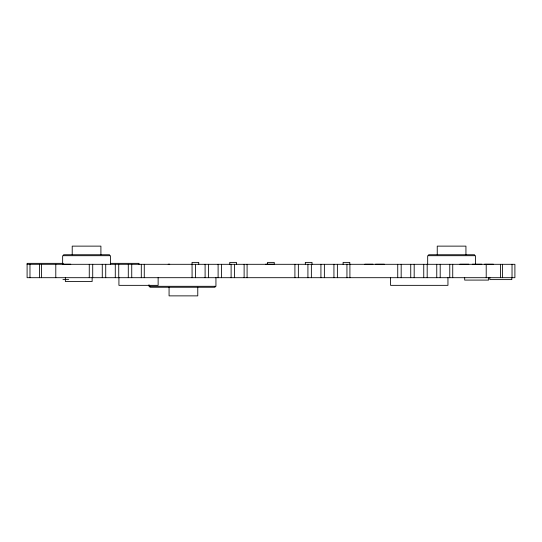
<?xml version="1.0" encoding="UTF-8"?>
<svg xmlns="http://www.w3.org/2000/svg" width="542" height="542" viewBox="0 0 542 542"><rect width="100%" height="100%" fill="white"/><g stroke="black" fill="none" stroke-linecap="round" stroke-linejoin="round"><path stroke-width="0.81" d="M63.36 263.351L27.1 263.351L27.1 277.694L514.9 277.694L514.9 264.306L27.1 264.306M110.399 263.351L139.009 263.351L139.009 264.306M62.886 264.218L70.751 264.218M168.169 264.218L169.727 264.218M265.58 264.218L273.527 264.218M364.813 264.218L372.91 264.218M375.477 264.218L384.373 264.218M459.894 264.218L468.83 264.218M472.299 264.218L481.75 264.218M484.521 264.218L493.376 264.218M62.94 279.611L68.678 279.611M512.027 264.306L512.027 277.694M511.817 277.314L511.817 279.611L489.819 279.611L489.819 277.314M502.468 264.306L502.468 277.694M500.551 264.306L500.551 277.694M488.599 277.694L488.599 280.085L464.684 280.085L464.684 277.694M486.208 264.306L486.208 277.694M475.503 264.306L475.503 255.695L427.679 255.695L427.679 264.306M474.548 255.695L474.548 254.74L428.634 254.74L428.634 255.695M465.937 254.74L465.937 246.129L437.245 246.129L437.245 254.74M452.733 264.306L452.733 277.694M449.765 264.306L449.765 277.694M447.949 277.694L447.949 285.349L390.558 285.349L390.558 277.694M440.199 264.306L440.199 277.694M436.757 264.306L436.757 277.694M427.191 264.306L427.191 277.694M423.749 264.306L423.749 277.694M414.183 264.306L414.183 277.694M410.741 264.306L410.741 277.694M401.175 264.306L401.175 277.694M397.733 264.306L397.733 277.694M349.908 264.306L349.908 277.694M349.8 264.306L349.8 262.389L343.106 262.389L343.106 264.306M346.941 264.306L346.941 277.694M337.381 264.306L337.381 277.694M333.933 264.306L333.933 277.694M324.373 264.306L324.373 277.694M320.925 264.306L320.925 277.694M312.016 264.306L312.016 262.389L305.322 262.389L305.322 264.306M311.365 264.306L311.365 277.694M307.917 264.306L307.917 277.694M298.357 264.306L298.357 277.694M294.909 264.306L294.909 277.694M274.238 264.306L274.238 262.389L267.545 262.389L267.545 264.306M247.091 264.306L247.091 277.694M244.124 264.306L244.124 277.694M236.454 264.306L236.454 262.389L229.761 262.389L229.761 264.306M234.557 264.306L234.557 277.694M231.116 264.306L231.116 277.694M221.549 264.306L221.549 277.694M218.108 264.306L218.108 277.694M215.94 277.694L215.94 286.305L148.989 286.305L148.989 284.74M214.984 286.305L214.984 287.26L149.944 287.26L149.944 286.305M208.541 264.306L208.541 277.694M205.1 264.306L205.1 277.694M198.738 264.306L198.738 262.389L192.044 262.389L192.092 277.694M197.769 287.26L197.769 295.871L169.07 295.871L169.07 287.26M195.533 264.306L195.533 277.694M158.135 277.694L158.135 285.349L118.922 285.349L118.922 277.694M144.267 264.306L144.267 277.694M141.299 264.306L141.299 277.694M131.74 264.306L131.74 277.694M128.291 264.306L128.291 277.694M118.732 264.306L118.732 277.694M115.283 264.306L115.283 277.694M110.473 264.306L110.473 255.695L62.648 255.695L62.648 264.306M109.518 255.695L109.518 254.74L63.604 254.74L63.604 255.695M105.724 264.306L105.724 277.694M102.275 264.306L102.275 277.694M100.907 254.74L100.907 246.129L72.215 246.129L72.215 254.74M92.716 264.306L92.716 277.694M92.14 277.694L92.14 281.522L65.358 281.522L65.358 277.694M89.267 264.306L89.267 277.694M55.792 264.306L55.792 277.694M41.449 264.306L41.449 277.694M39.532 264.306L39.532 277.694M29.973 264.306L29.973 277.694"/></g></svg>
